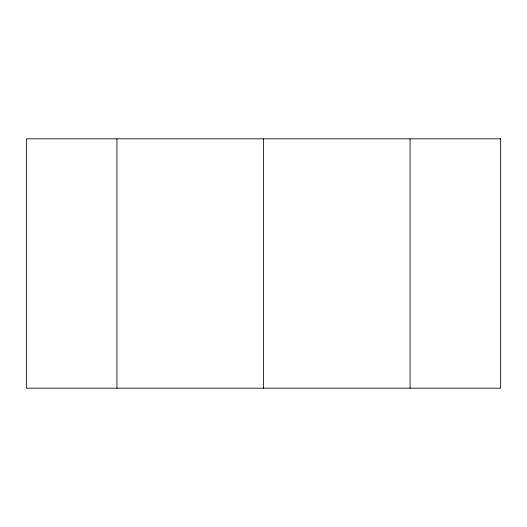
<?xml version="1.0" encoding="UTF-8"?>
<svg xmlns="http://www.w3.org/2000/svg" width="527" height="527" viewBox="0 0 527 527"><rect width="100%" height="100%" fill="white"/><g stroke="black" fill="none" stroke-linecap="round" stroke-linejoin="round"><path stroke-width="0.79" d="M410.065 138.825L410.065 388.175M263.5 138.825L263.5 388.175M116.935 138.825L116.935 388.175M500.65 138.825L26.35 138.825L26.35 388.175L500.65 388.175L500.65 138.825"/></g></svg>
